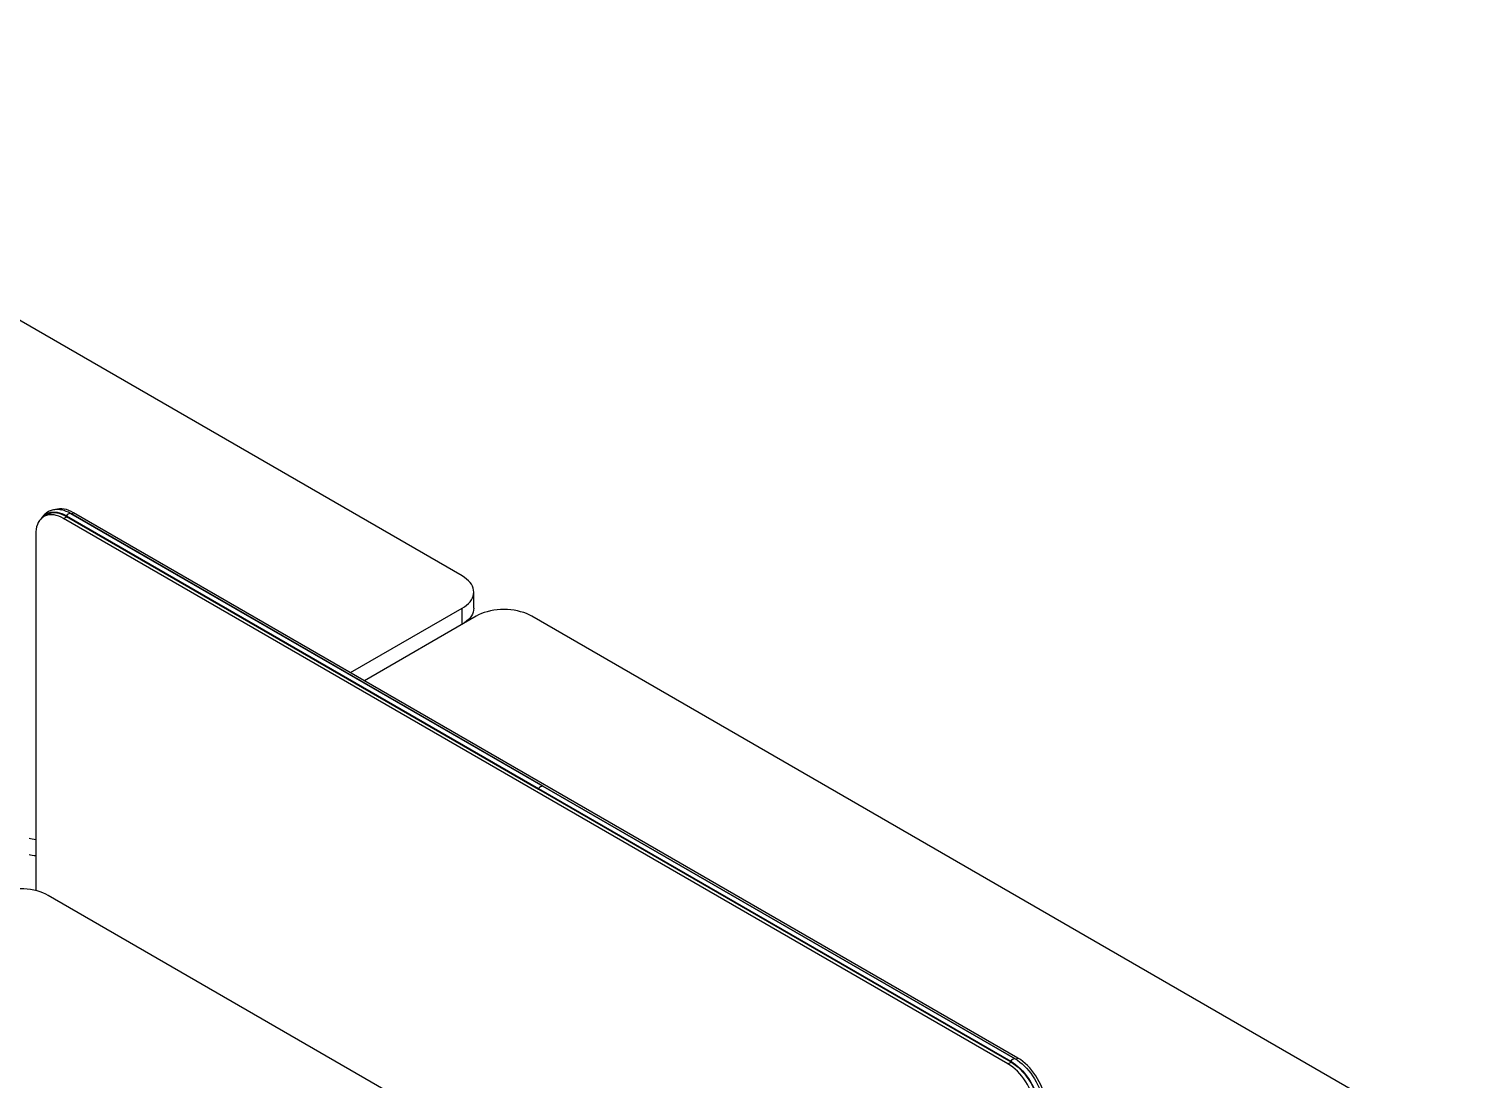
# Model space of a CAD drawing. Header units: millimetres. Extents: x -429 to 14753, y -632 to 5751.
# Drawn here: x 11608 to 13448, y 1231 to 2565 of the extents above; entities that cross this region are included whole.
import ezdxf

# ---------------------------------------------------------------- set-up
doc = ezdxf.new("R2010")
doc.units = ezdxf.units.MM
doc.header["$LTSCALE"] = 100

msp = doc.modelspace()

# ---------------------------------------------------------------- linework, layer by layer
at = {"color": 7, "linetype": 'Continuous', "lineweight": -3}
for p, q in [((12157.72, 1870.79), (10955.63, 2564.74)), ((11661.83, 1949.53), (11664.51, 1951.08)), ((12863.06, 1259.18), (11664.51, 1951.08)), ((11631.73, 1949.07), (11626.78, 1946.21)), ((11651.78, 1943.73), (11655.75, 1946.03)), ((12850.33, 1251.83), (11651.78, 1943.73)), ((11655.32, 1946.59), (12254.59, 1600.64)), ((11655.32, 1946.59), (11655.32, 1946.35)), ((11655.32, 1946.35), (12254.59, 1600.39)), ((11655.36, 1946.26), (12254.63, 1600.3)), ((11655.48, 1947.04), (12254.76, 1601.08)), ((11660.81, 1950.11), (12260.08, 1604.16)), ((12260.14, 1604.13), (11660.87, 1950.09)), ((11616.43, 1923.32), (11616.43, 1471.63)), ((12172.36, 1829.97), (12172.36, 1850.38)), ((12016.01, 1748.17), (12157.72, 1829.97)), ((12157.72, 1809.56), (12157.72, 1829.97)), ((12175.39, 1819.77), (12033.68, 1737.96)), ((13448.19, 1125.82), (12246.1, 1819.77)), ((12254.76, 1601.08), (12854.03, 1255.13)), ((12260.08, 1604.16), (12859.35, 1258.2)), ((12859.42, 1258.18), (12260.14, 1604.13)), ((12254.59, 1600.64), (12853.86, 1254.69)), ((12254.59, 1600.64), (12254.59, 1600.39)), ((12254.59, 1600.39), (12853.86, 1254.44)), ((12254.63, 1600.3), (12853.9, 1254.35)), ((12834.42, 771.5), (11632.34, 1465.45)), ((12850.33, 1251.83), (12854.35, 1254.15)), ((12853.86, 1254.69), (12853.86, 1254.44)), ((12853.86, 1254.69), (12854.25, 1254.46)), ((12860.35, 1257.61), (12863.06, 1259.18))]:
    msp.add_line(p, q, dxfattribs=at)
at = {"color": 7, "linetype": 'Continuous', "lineweight": -3, "flags": 128}
for points in [[(11625.04, 1945.06), (11625.78, 1945.89), (11627.69, 1947.66), (11629.82, 1949.12), (11632.14, 1950.23), (11634.63, 1951), (11637.29, 1951.42), (11640.08, 1951.49), (11642.98, 1951.2), (11645.98, 1950.56), (11649.05, 1949.57), (11652.17, 1948.25), (11655.32, 1946.59)], [(11626.07, 1945.77), (11627.85, 1947.41), (11629.97, 1948.86), (11632.27, 1949.97), (11634.75, 1950.73), (11637.39, 1951.15), (11640.17, 1951.22), (11643.06, 1950.93), (11646.04, 1950.29), (11649.09, 1949.31), (11652.19, 1947.99), (11655.32, 1946.35)], [(11631.73, 1949.07), (11634, 1950.16), (11636.45, 1950.91)], [(11631.76, 1950.56), (11633.15, 1951.07), (11635.6, 1951.68), (11638.18, 1951.97), (11640.88, 1951.93), (11643.68, 1951.58), (11646.56, 1950.9), (11649.5, 1949.92), (11652.48, 1948.63), (11655.48, 1947.04)], [(11664.51, 1951.08), (11661.43, 1952.71), (11658.37, 1954.01), (11655.36, 1954.97), (11652.42, 1955.6), (11649.57, 1955.88), (11646.83, 1955.82), (11644.23, 1955.41), (11643.33, 1955.17)], [(11651.78, 1943.73), (11648.7, 1945.36), (11645.64, 1946.66), (11642.63, 1947.63), (11639.69, 1948.25), (11636.84, 1948.54), (11634.1, 1948.47), (11631.5, 1948.06), (11629.06, 1947.3), (11626.78, 1946.21), (11624.7, 1944.79), (11622.82, 1943.04), (11621.16, 1941), (11619.74, 1938.66), (11618.56, 1936.05), (11617.63, 1933.19), (11616.96, 1930.1), (11616.56, 1926.8), (11616.43, 1923.32)], [(11628.45, 1947.17), (11630.06, 1948.63), (11630.3, 1948.82)], [(11629.75, 1947.93), (11630.45, 1948.51), (11632.25, 1949.77)], [(11660.87, 1950.09), (11660.84, 1950.1), (11660.81, 1950.11)], [(12157.72, 1829.97), (12160.66, 1831.83), (12163.32, 1833.83), (12165.66, 1835.95), (12167.68, 1838.19), (12169.35, 1840.51), (12170.66, 1842.91), (12171.6, 1845.37), (12172.17, 1847.87), (12172.36, 1850.38), (12172.17, 1852.9), (12171.6, 1855.4), (12170.66, 1857.85), (12169.35, 1860.26), (12167.68, 1862.58), (12165.66, 1864.82), (12163.32, 1866.94), (12160.66, 1868.94), (12157.72, 1870.79)], [(12172.36, 1829.97), (12172.17, 1827.45), (12171.6, 1824.96), (12170.66, 1822.5), (12169.35, 1820.1), (12167.68, 1817.77), (12165.66, 1815.54), (12163.32, 1813.41), (12160.66, 1811.42), (12158.16, 1809.82)], [(12246.1, 1819.77), (12242.89, 1821.47), (12239.43, 1823), (12235.75, 1824.36), (12231.88, 1825.52), (12227.85, 1826.48), (12223.69, 1827.24), (12219.43, 1827.78), (12215.11, 1828.11), (12210.75, 1828.22), (12206.39, 1828.11), (12202.07, 1827.78), (12197.81, 1827.24), (12193.65, 1826.48), (12189.62, 1825.52), (12185.75, 1824.36), (12182.07, 1823), (12178.61, 1821.47), (12175.39, 1819.77)], [(12260.14, 1604.13), (12260.12, 1604.15), (12260.08, 1604.16)], [(11632.34, 1465.45), (11629.12, 1467.15), (11625.66, 1468.68), (11621.98, 1470.03), (11618.11, 1471.2), (11614.08, 1472.16), (11609.92, 1472.92), (11605.66, 1473.46), (11601.34, 1473.79), (11596.98, 1473.9), (11592.62, 1473.79), (11588.3, 1473.46), (11584.04, 1472.92), (11579.88, 1472.16), (11575.85, 1471.2), (11571.98, 1470.03), (11568.3, 1468.68), (11564.84, 1467.15), (11561.63, 1465.45)], [(12885.68, 1190.59), (12885.55, 1194.23), (12885.15, 1197.99), (12884.48, 1201.85), (12883.55, 1205.79), (12882.37, 1209.76), (12880.95, 1213.74), (12879.29, 1217.7), (12877.41, 1221.61), (12875.33, 1225.44), (12873.05, 1229.16), (12870.61, 1232.74), (12868, 1236.15), (12865.27, 1239.38), (12862.42, 1242.39), (12859.48, 1245.16), (12856.47, 1247.66), (12853.41, 1249.89), (12850.33, 1251.83)], [(12853.86, 1254.44), (12856.99, 1252.48), (12860.09, 1250.22), (12863.14, 1247.67), (12866.12, 1244.87), (12869.01, 1241.82), (12871.79, 1238.55), (12874.43, 1235.08), (12876.91, 1231.45), (12879.21, 1227.68), (12881.33, 1223.8), (12883.23, 1219.84), (12884.91, 1215.82), (12886.35, 1211.78), (12887.55, 1207.75), (12888.49, 1203.77), (12889.17, 1199.85), (12889.58, 1196.03), (12889.71, 1192.35)], [(12854.03, 1255.13), (12857.03, 1253.25), (12860.01, 1251.1), (12862.96, 1248.69), (12865.84, 1246.04), (12868.64, 1243.16), (12871.34, 1240.08), (12873.92, 1236.81), (12876.36, 1233.38), (12878.66, 1229.82), (12880.78, 1226.13), (12882.72, 1222.36), (12884.47, 1218.53), (12886.01, 1214.66), (12887.33, 1210.78), (12888.42, 1206.92), (12889.28, 1203.1), (12889.9, 1199.35), (12890.27, 1195.69), (12890.39, 1192.15)], [(12854.25, 1254.46), (12857.01, 1252.71), (12860.12, 1250.44), (12863.2, 1247.88), (12866.2, 1245.05), (12869.1, 1241.99), (12871.89, 1238.7), (12874.55, 1235.21), (12877.04, 1231.56), (12879.36, 1227.77), (12881.49, 1223.86), (12883.4, 1219.88), (12885.09, 1215.84), (12886.55, 1211.77), (12887.75, 1207.72), (12888.7, 1203.71), (12889.38, 1199.77), (12889.79, 1195.93), (12889.91, 1193.26)], [(12859.35, 1258.2), (12862.36, 1256.33), (12865.34, 1254.17), (12868.28, 1251.76), (12871.16, 1249.11), (12873.96, 1246.23), (12876.66, 1243.15), (12879.24, 1239.88), (12881.69, 1236.46), (12883.98, 1232.89), (12886.11, 1229.21), (12888.05, 1225.44), (12889.79, 1221.61), (12891.33, 1217.74), (12892.65, 1213.86), (12893.75, 1209.99), (12894.6, 1206.17), (12895.22, 1202.42), (12895.59, 1198.76), (12895.72, 1195.22)], [(12859.42, 1258.18), (12859.39, 1258.19), (12859.35, 1258.2)], [(12898.41, 1197.94), (12898.28, 1201.58), (12897.87, 1205.34), (12897.21, 1209.2), (12896.28, 1213.13), (12895.1, 1217.11), (12893.67, 1221.09), (12892.02, 1225.05), (12890.14, 1228.96), (12888.06, 1232.79), (12885.78, 1236.51), (12883.33, 1240.09), (12880.73, 1243.5), (12878, 1246.73), (12875.15, 1249.73), (12872.21, 1252.5), (12869.19, 1255.01), (12866.14, 1257.24), (12863.06, 1259.18)]]:
    msp.add_lwpolyline(points, dxfattribs=at)
at = {"color": 7, "linetype": 'Continuous', "lineweight": -3}
for centre, radius, start, end in [((11639.42, 1932.7), 18.47, 83.85377, 132.59793), ((11641.65, 1917.98), 37.41, 59.19192, 77.9383), ((11638.71, 1934.12), 17.86, 112.92482, 145.84037), ((11656.08, 1946.56), 0.763, 141.30471, 177.43), ((11655.42, 1946.34), 0.1, 174.19564, 234.49218), ((11661, 1943.63), 6.48, 91.67597, 148.31865), ((12255.35, 1600.61), 0.763, 141.30471, 177.43), ((12260.27, 1597.68), 6.48, 91.67597, 148.31865), ((12254.69, 1600.38), 0.1, 174.19564, 234.49218), ((11626.47, 1614.45), 78.62, 256.36927, 262.66136), ((11626.47, 1594.04), 78.62, 256.36927, 262.66136), ((12854.63, 1254.65), 0.763, 141.30471, 177.43), ((12853.96, 1254.43), 0.1, 174.19564, 234.49218), ((12859.54, 1251.73), 6.48, 91.67597, 148.31865)]:
    msp.add_arc(centre, radius, start, end, dxfattribs=at)
msp.add_open_spline([(11649.53, 1954.51), (11648.89, 1954.64), (11647.23, 1954.98), (11644.59, 1955.16), (11641.66, 1955.1), (11638.83, 1954.7), (11636.15, 1954), (11633.63, 1953.01), (11631.27, 1951.74), (11629.1, 1950.2), (11627.11, 1948.42), (11625.34, 1946.39), (11624.09, 1944.7), (11623.51, 1943.63), (11623.37, 1943.38)], degree=3, knots=[0, 0, 0, 0, 0.0610441, 0.1581022, 0.2534231, 0.3468173, 0.4383467, 0.5283091, 0.6171754, 0.7055162, 0.7937867, 0.8825386, 0.9723072, 1, 1, 1, 1], dxfattribs=at)

doc.saveas('drawing.dxf')
